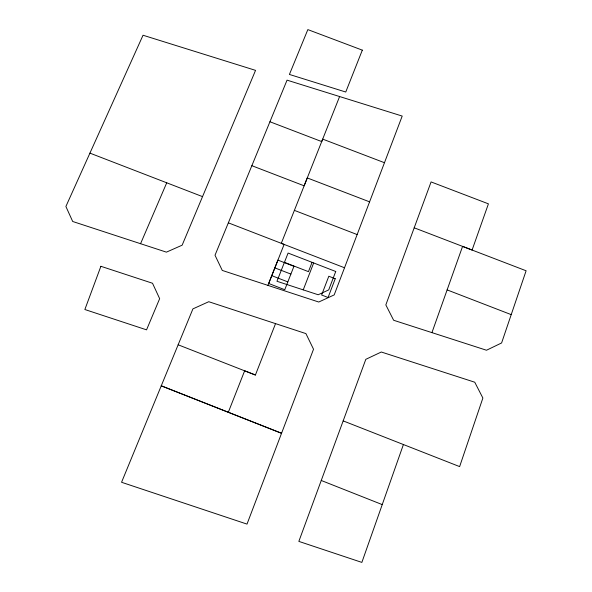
<?xml version="1.0" encoding="UTF-8"?>
<svg xmlns="http://www.w3.org/2000/svg" width="592" height="592" viewBox="0 0 592 592"><rect width="100%" height="100%" fill="white"/><g stroke="black" fill="none" stroke-linecap="round" stroke-linejoin="round"><path stroke-width="0.89" d="M403.411 444.54L361.86 562.4L298.842 541.391L365.812 359.329L381.3 352.011L474.747 382.217L482.88 398.031L459.629 466.6L343.168 420.882M431.938 332.623L462.581 246.39L526.11 270.773L501.602 342.953L486.498 350.235L393.643 320.265L385.836 304.895L431.08 181.922L488.422 203.84L472.098 250.039L414.2 227.809M344.522 267.762L334.191 294.905L318.755 302.031L222.274 270.433L215.014 255.233L287.053 80.149L402.205 116.069L344.522 267.762L281.289 243.327L307.278 177.933L369.586 201.85M312.073 262.337L308.454 271.654L284.426 262.345M303.237 289.865L313.671 262.959M178.162 344.796L255.404 375.025L275.539 323.624L305.916 333.599L313.531 349.221L247.005 524.105L121.56 482.28L192.918 308.883L208.754 301.713L275.539 323.624M267.924 285.388L284.116 244.415L228.349 222.836M228.312 412.269L244.651 370.792L255.404 375.025M339.608 96.54L321.708 141.577L269.937 121.752M140.563 243.704L166.419 252.148L182.144 245.184L255.552 70.367L143.035 35.239L65.89 206.49L72.69 221.482L140.563 243.704L166.729 182.802M384.467 162.711L322.684 139.113L304.14 185.814L251.859 165.693M294.372 210.367L357.139 234.565M447.123 289.895L511.222 314.633M89.932 153.128L202.531 196.625M274.858 267.873L290.894 274.089M271.772 275.665L287.83 281.896M321.256 480.475L382.247 504.599M100.892 266.296L84.863 309.52L146.55 329.848L159.655 298.664L152.521 283.257L100.892 266.296M335.235 278.721L328.064 297.502L321.619 295.001L328.812 276.235L335.235 278.721M335.738 271.491L328.701 289.91L318.185 294.757L276.96 281.267L288.089 253.065L335.738 271.491M293.943 266.311L284.759 289.725L268.679 283.479L277.937 260.117L293.943 266.311M362.319 50.142L345.75 92.026L289.414 74.444L307.84 29.6L362.319 50.142M281.57 433.285L161.261 385.821L281.57 433.285"/></g></svg>
